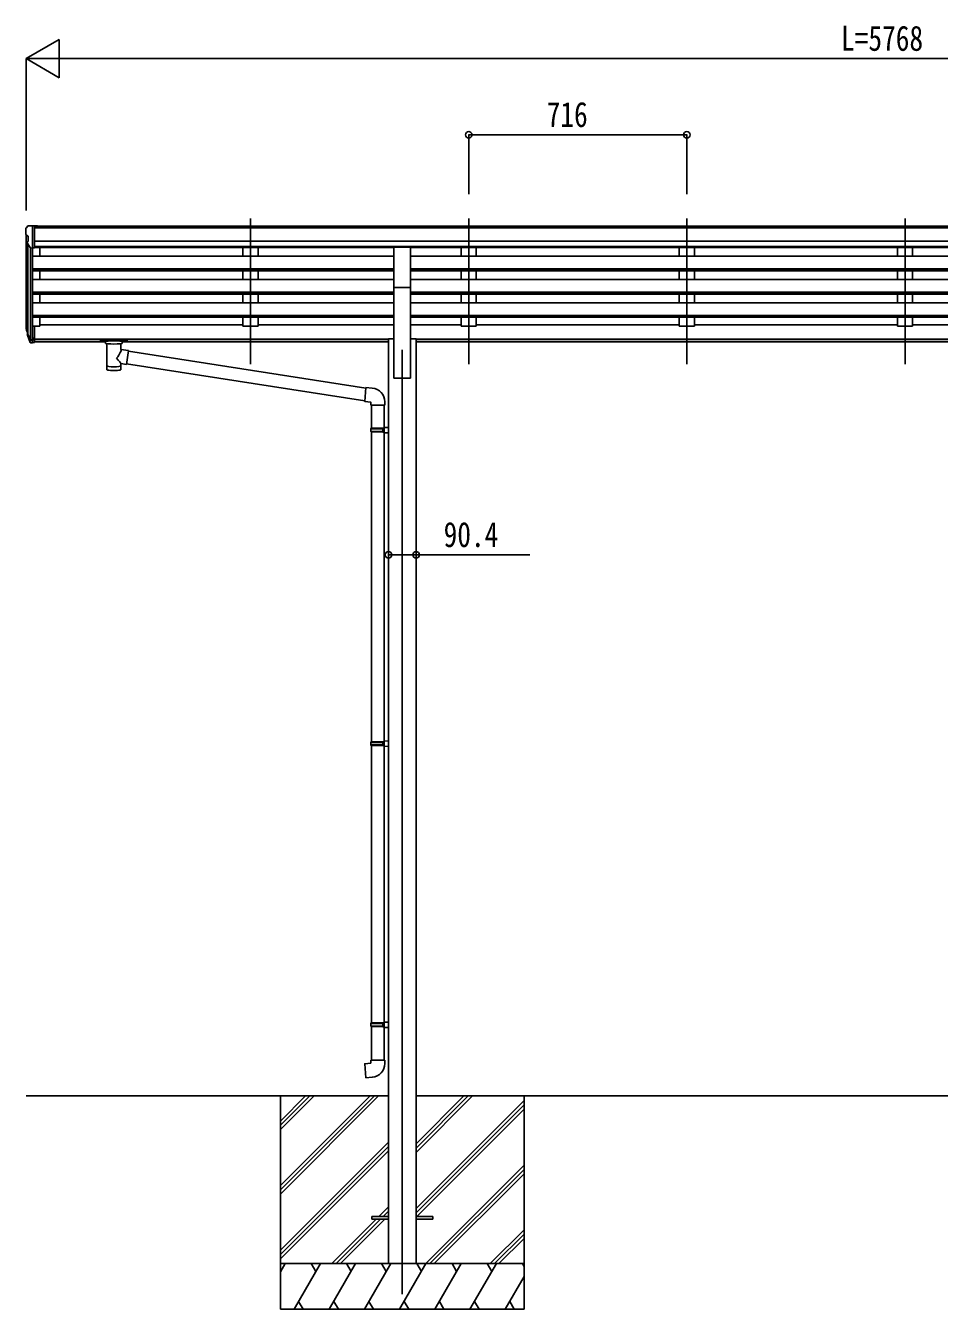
# Model space of a CAD drawing. Units: millimetres, scale not verified. Extents: x -10512 to 10512, y -7425 to 7425.
# Drawn here: x -3275 to -276, y -3841 to 371 of the extents above; entities that cross this region are included whole.
import ezdxf
from ezdxf.enums import TextEntityAlignment as Align

# ---------------------------------------------------------------- set-up
doc = ezdxf.new("R2010")
doc.units = ezdxf.units.MM
doc.header["$LTSCALE"] = 30
for name, color, linetype in [('0-3_YKK_12', 2, 'Continuous'), ('0-4_YKK_13', 4, 'Continuous'), ('0-5_YKK_A1', 4, 'Continuous'), ('0-6_YKK_D', 6, 'Continuous')]:
    doc.layers.add(name, color=color, linetype=linetype)
doc.styles.add('ＭＳ ゴシック', font='')
doc.styles.get('ＭＳ ゴシック').set_extended_font_data('MS Gothic')

msp = doc.modelspace()

# ---------------------------------------------------------------- linework, layer by layer
at = {"layer": '0-3_YKK_12'}
for p, q in [((-2536.92, -261.34), (-2536.92, -738.86)), ((-2536.92, -261.34), (-2536.92, -738.86)), ((-1820.92, -261.34), (-1820.92, -738.86)), ((-1820.92, -261.34), (-1820.92, -738.86)), ((-1104.92, -261.34), (-1104.92, -738.86)), ((-1104.92, -261.34), (-1104.92, -738.86)), ((-388.92, -261.34), (-388.92, -738.86)), ((-388.92, -261.34), (-388.92, -738.86)), ((-2038.92, -692.18), (-2038.92, -3790.75))]:
    msp.add_line(p, q, dxfattribs=at)
at = {"layer": '0-4_YKK_13'}
for p, q in [((-3274.92, -294.68), (-3274.92, -295.31)), ((-3268.01, -285.88), (-3272.08, -291.69)), ((-3264.92, -285.31), (-3267.25, -285.45)), ((-3264.92, -285.31), (-3246.42, -285.31)), ((-3252.92, -358.3), (-3252.92, -285.31)), ((-3246.42, -285.31), (-3236.42, -285.4)), ((-3246.42, -357.3), (-3246.42, -285.31)), ((-3236.42, -286.91), (-3236.42, -285.4)), ((-3272.39, -316.49), (-3267.07, -319.56)), ((-3266.92, -319.82), (-3266.92, -336.1)), ((-3260.54, -356.48), (-3269.55, -340.89)), ((-3252.92, -358.3), (-3258.13, -357.98)), ((-3246.42, -357.3), (-3252.92, -357.3)), ((-2066.42, -487.74), (-2066.42, -355.94)), ((-2066.42, -355.94), (-2011.42, -355.94)), ((-2011.42, -487.74), (-2011.42, -355.94)), ((-2066.42, -487.74), (-2011.42, -487.74)), ((-3271.83, -628.66), (-3267.95, -636.61)), ((-3271.22, -627.28), (-3267.95, -634.34)), ((-3252.92, -614.47), (-3252.92, -669.24)), ((-3246.42, -614.47), (-3252.92, -614.47)), ((-3246.42, -614.47), (-3246.42, -668.5)), ((-3269.51, -639.93), (-3269.17, -644.34)), ((-3269.17, -644.34), (-3260.36, -667.89)), ((-3268.56, -643.77), (-3260.36, -659.95)), ((-3259.35, -658.82), (-3267.11, -643.42)), ((-3252.92, -659.5), (-3258.05, -659.5)), ((-3252.92, -661.31), (-3257.77, -661.31)), ((-3252.92, -669.24), (-3257.77, -669.24)), ((-3246.42, -654.6), (-3252.92, -654.6)), ((-3246.42, -659.48), (-3252.92, -659.48)), ((-3246.42, -668.5), (-3252.92, -668.5)), ((-3028.92, -659.35), (-3028.92, -665.1)), ((-3028.92, -659.54), (-3028.92, -661.08)), ((-3026.92, -658.68), (-2943.92, -658.68)), ((-3026.92, -660.86), (-2943.92, -660.86)), ((-3026.92, -665.77), (-3012.42, -665.77)), ((-3012.42, -671.41), (-3012.42, -664.86)), ((-3008.32, -672.33), (-3008.34, -757.77)), ((-2962.52, -691.08), (-2962.52, -672.33)), ((-2958.42, -671.41), (-2958.42, -664.86)), ((-2958.42, -665.77), (-2943.92, -665.77)), ((-2941.92, -659.35), (-2941.92, -665.1)), ((-2937.3, -694.98), (-2962.52, -691.07)), ((-2937.3, -694.98), (-2944.32, -740.24)), ((-2158.31, -817.9), (-2937.62, -697)), ((-2962.5, -757.77), (-2962.52, -737.11)), ((-2962.52, -737.42), (-2944.32, -740.24)), ((-2161.98, -859.83), (-2944.05, -738.5)), ((-2137.31, -817.86), (-2158.15, -816.03)), ((-2142.23, -873.6), (-2096.23, -873.6)), ((-2140.12, -873.6), (-2140.12, -949.81)), ((-2098.12, -873.6), (-2098.12, -947.25)), ((-2096.23, -873.6), (-2096.23, -862.68)), ((-2142.12, -951.81), (-2141.12, -949.81)), ((-2142.12, -951.81), (-2098.12, -951.81)), ((-2142.12, -951.81), (-2142.12, -959.81)), ((-2142.12, -959.81), (-2098.12, -959.81)), ((-2142.12, -959.81), (-2141.12, -961.81)), ((-2141.12, -949.81), (-2098.12, -949.81)), ((-2141.12, -961.81), (-2098.12, -961.81)), ((-2140.12, -961.81), (-2140.12, -1978.5)), ((-2102.6, -951.81), (-2103.03, -949.81)), ((-2100.12, -947.31), (-2084.12, -946.84)), ((-2100.12, -949.31), (-2100.12, -947.31)), ((-2100.12, -949.31), (-2098.12, -949.31)), ((-2100.12, -964.31), (-2100.12, -962.31)), ((-2100.12, -964.31), (-2084.12, -964.78)), ((-2098.12, -964.37), (-2098.12, -1975.94)), ((-2084.12, -946.84), (-2084.12, -964.78)), ((-2142.12, -1980.5), (-2141.12, -1978.5)), ((-2141.12, -1978.5), (-2098.12, -1978.5)), ((-2102.6, -1980.5), (-2103.03, -1978.5)), ((-2100.12, -1976), (-2084.12, -1975.53)), ((-2100.12, -1978), (-2100.12, -1976)), ((-2100.12, -1978), (-2098.12, -1978)), ((-2084.12, -1975.53), (-2084.12, -1993.47)), ((-2142.12, -1980.5), (-2098.12, -1980.5)), ((-2142.12, -1980.5), (-2142.12, -1988.5)), ((-2142.12, -1988.5), (-2098.12, -1988.5)), ((-2142.12, -1988.5), (-2141.12, -1990.5)), ((-2141.12, -1990.5), (-2098.12, -1990.5)), ((-2140.12, -1990.5), (-2140.12, -2901.19)), ((-2100.12, -1993), (-2100.12, -1991)), ((-2100.12, -1993), (-2084.12, -1993.47)), ((-2098.12, -1993.06), (-2098.12, -2898.63)), ((-2142.12, -2903.19), (-2141.12, -2901.19)), ((-2142.12, -2903.19), (-2098.12, -2903.19)), ((-2142.12, -2903.19), (-2142.12, -2911.19)), ((-2141.12, -2901.19), (-2098.12, -2901.19)), ((-2102.6, -2903.19), (-2103.03, -2901.19)), ((-2100.12, -2898.69), (-2084.12, -2898.22)), ((-2100.12, -2900.69), (-2100.12, -2898.69)), ((-2100.12, -2900.69), (-2098.12, -2900.69)), ((-2084.12, -2898.22), (-2084.12, -2916.16)), ((-2142.12, -2911.19), (-2098.12, -2911.19)), ((-2142.12, -2911.19), (-2141.12, -2913.19)), ((-2141.12, -2913.19), (-2098.12, -2913.19)), ((-2140.12, -2913.19), (-2140.12, -3023.19)), ((-2100.12, -2915.69), (-2100.12, -2913.69)), ((-2100.12, -2915.69), (-2084.12, -2916.16)), ((-2098.12, -2915.75), (-2098.12, -3023.19)), ((-2142.12, -3023.19), (-2096.12, -3023.19)), ((-2142.12, -3033.19), (-2142.12, -3023.19)), ((-2096.12, -3023.19), (-2096.12, -3034.1)), ((-2138.92, -3536.25), (-2138.92, -3545.25)), ((-2084.12, -3536.25), (-2138.92, -3536.25)), ((-1938.92, -3536.25), (-1993.72, -3536.25)), ((-1938.92, -3536.25), (-1938.92, -3545.25)), ((-2084.12, -3545.25), (-2138.92, -3545.25)), ((-1938.92, -3545.25), (-1993.72, -3545.25))]:
    msp.add_line(p, q, dxfattribs=at)
for points in [[(-3028.92, -659.35), (-3028.88, -659.15), (-3028.8, -659.01), (-3028.7, -658.92), (-3028.6, -658.86), (-3028.48, -658.81), (-3028.19, -658.75), (-3027.7, -658.7), (-3027.15, -658.68), (-3026.92, -658.68)], [(-3028.92, -665.1), (-3028.88, -665.3), (-3028.8, -665.44), (-3028.7, -665.53), (-3028.6, -665.59), (-3028.48, -665.64), (-3028.19, -665.7), (-3027.7, -665.74), (-3027.15, -665.77), (-3026.92, -665.77)], [(-2943.92, -658.68), (-2943.57, -658.69), (-2943.04, -658.71), (-2942.59, -658.76), (-2942.28, -658.84), (-2942.12, -658.94), (-2942, -659.08), (-2941.93, -659.26), (-2941.92, -659.35)], [(-2943.92, -665.77), (-2943.57, -665.76), (-2943.04, -665.74), (-2942.59, -665.69), (-2942.28, -665.61), (-2942.12, -665.51), (-2942, -665.37), (-2941.93, -665.19), (-2941.92, -665.1)], [(-2158.15, -816.03), (-2162.15, -861.86), (-2142.23, -863.6), (-2142.23, -873.6)], [(-2102.6, -951.81), (-2102.6, -959.81), (-2103.03, -961.81)], [(-2100.12, -962.31), (-2098.12, -962.31), (-2098.12, -949.31)], [(-2100.12, -1991), (-2098.12, -1991), (-2098.12, -1978)], [(-2102.6, -1980.5), (-2102.6, -1988.5), (-2103.03, -1990.5)], [(-2102.6, -2903.19), (-2102.6, -2911.19), (-2103.03, -2913.19)], [(-2100.12, -2913.69), (-2098.12, -2913.69), (-2098.12, -2900.69)], [(-2137.2, -3078.93), (-2158.04, -3080.76), (-2162.04, -3034.93), (-2142.12, -3033.19)]]:
    msp.add_lwpolyline(points, dxfattribs=at)
for centre, radius, start, end in [((-3271.92, -294.68), 3, 93, 180), ((-3267.19, -286.45), 1, 93.5, 145), ((-3072.92, -295.31), 202, 180, 184.94904), ((-3268.02, -312.12), 6.18, 185.7035, 224.99897), ((-3266.95, -339.39), 3, 94.7167, 210), ((-3267.22, -336.1), 0.3, 274.7167, 0), ((-3267.22, -319.82), 0.3, 0, 60), ((-3257.95, -354.98), 3, 210, 266.5), ((-3243.74, -619.54), 29.53, 186.50806, 197.98144), ((-3242.33, -617.78), 30.41, 187.1552, 198.19734), ((-2141.23, -862.68), 45, 0, 85), ((-2141.12, -3034.1), 45, 275, 0)]:
    msp.add_arc(centre, radius, start, end, dxfattribs=at)
for centre, major_axis, ratio, start_param, end_param in [((-3184.27, -619.97), (-89.06, 1.43), 0.57596, 6.1962358, 6.3678173), ((-3185.06, -613.3), (87.93, 4.42), 0.541684, 3.0659337, 3.2228513), ((-3268.21, -639.93), (1.3, 0), 0.90356, 1.3700892, 3.347195), ((-3182.29, -623.74), (-89.07, 0), 0.90356, 0.2056023, 0.2515348), ((-3183, -619.88), (-88.05, 0), 0.90356, 0.2662965, 0.3003836), ((-3257.77, -658.6), (-3, 0), 0.90356, 0.5235988, 1.5707963), ((-3257.77, -666.53), (3, 0), 0.90356, 3.6651914, 4.712389), ((-3258.05, -658.14), (-1.5, 0), 0.90356, 0.5235988, 1.5707963), ((-3026.92, -661.08), (2, 0), 0.109601, 1.5707963, 3.1415927), ((-2985.42, -671.33), (27.06, 0), 0.069685, 3.1415927, 6.2831853), ((-2985.42, -664.86), (27, 0), 0.070066, 6.2831853, 9.424778), ((-2974.42, -668.85), (16, 0), 0.361356, 6.2636979, 6.2831853), ((-2943.92, -661.08), (2, 0), 0.109601, 0, 1.5707963), ((-2985.42, -717.61), (-22.81, -26.62), 0.234429, 1.6855472, 3.1268519), ((-2985.42, -757.77), (22.92, 0), 0.101955, 3.1415499, 6.2833984), ((-2985.42, -745.33), (22.91, 0), 0.122865, 3.1415927, 6.2831853), ((-2982.87, -714.97), (20.32, -22.25), 0.045535, 0.0389954, 1.3075346)]:
    msp.add_ellipse(centre, major_axis=major_axis, ratio=ratio, start_param=start_param, end_param=end_param, dxfattribs=at)
at = {"layer": '0-5_YKK_A1'}
for p, q in [((2468.58, -286.91), (-3246.42, -286.91)), ((2468.58, -292.13), (-3246.42, -292.13)), ((-3272.92, -315.89), (-3272.92, -614.1)), ((2468.58, -335.66), (-3246.42, -335.66)), ((-3267.95, -343.66), (-3267.95, -640.81)), ((-3258.92, -357.82), (-3258.93, -659.25)), ((-3252.92, -358.3), (-3252.92, -614.47)), ((2468.58, -353.51), (-3246.42, -353.51)), ((-2066.42, -356.76), (-3246.42, -356.76)), ((-3227.92, -356.76), (-3227.92, -385.11)), ((-2561.92, -356.76), (-2561.92, -385.11)), ((-2511.92, -356.76), (-2511.92, -385.11)), ((1233.58, -356.76), (-2011.42, -356.76)), ((-1845.92, -356.76), (-1845.92, -385.11)), ((-1795.92, -356.76), (-1795.92, -385.11)), ((-1129.92, -356.76), (-1129.92, -385.11)), ((-1079.92, -356.76), (-1079.92, -385.11)), ((-413.92, -356.76), (-413.92, -385.11)), ((-363.92, -356.76), (-363.92, -385.11)), ((-3252.92, -385.11), (-2066.42, -385.11)), ((1233.58, -385.11), (-2011.42, -385.11)), ((-3252.92, -426.99), (-2066.42, -426.99)), ((-3252.92, -428.48), (-2066.42, -428.48)), ((-3252.92, -432.8), (-2066.42, -432.8)), ((-3252.92, -461.55), (-2066.42, -461.55)), ((-3227.92, -432.8), (-3227.92, -461.55)), ((-2561.92, -432.8), (-2561.92, -461.55)), ((-2511.92, -432.8), (-2511.92, -461.55)), ((1233.58, -426.99), (-2011.42, -426.99)), ((1233.58, -428.48), (-2011.42, -428.48)), ((1233.58, -432.8), (-2011.42, -432.8)), ((1233.58, -461.55), (-2011.42, -461.55)), ((-1845.92, -432.8), (-1845.92, -461.55)), ((-1795.92, -432.8), (-1795.92, -461.55)), ((-1129.92, -432.8), (-1129.92, -461.55)), ((-1079.92, -432.8), (-1079.92, -461.55)), ((-413.92, -432.8), (-413.92, -461.55)), ((-363.92, -432.8), (-363.92, -461.55)), ((-3252.92, -503.42), (-2066.42, -503.42)), ((-3252.92, -504.92), (-2066.42, -504.92)), ((-2066.42, -487.74), (-2066.42, -785.75)), ((-2011.42, -487.74), (-2011.42, -785.75)), ((1233.58, -503.42), (-2011.42, -503.42)), ((1233.58, -504.92), (-2011.42, -504.92)), ((-3252.92, -509.24), (-2066.42, -509.24)), ((-3252.92, -537.98), (-2066.42, -537.98)), ((-3227.92, -537.98), (-3227.92, -509.24)), ((-2561.92, -509.24), (-2561.92, -537.98)), ((-2511.92, -509.24), (-2511.92, -537.98)), ((1233.58, -509.24), (-2011.42, -509.24)), ((1233.58, -537.98), (-2011.42, -537.98)), ((-1845.92, -509.24), (-1845.92, -537.98)), ((-1795.92, -509.24), (-1795.92, -537.98)), ((-1129.92, -509.24), (-1129.92, -537.98)), ((-1079.92, -509.24), (-1079.92, -537.98)), ((-413.92, -509.24), (-413.92, -537.98)), ((-363.92, -509.24), (-363.92, -537.98)), ((-3252.92, -579.86), (-2066.42, -579.86)), ((-3252.92, -581.36), (-2066.42, -581.36)), ((-3252.92, -585.67), (-2066.42, -585.67)), ((-3227.92, -585.67), (-3227.92, -615.1)), ((-2561.92, -585.67), (-2561.92, -615.1)), ((-2511.92, -585.67), (-2511.92, -615.1)), ((1233.58, -579.86), (-2011.42, -579.86)), ((1233.58, -581.36), (-2011.42, -581.36)), ((1233.58, -585.67), (-2011.42, -585.67)), ((-1845.92, -585.67), (-1845.92, -615.1)), ((-1795.92, -585.67), (-1795.92, -615.1)), ((-1129.92, -585.67), (-1129.92, -615.1)), ((-1079.92, -585.67), (-1079.92, -615.1)), ((-413.92, -585.67), (-413.92, -615.1)), ((-363.92, -585.67), (-363.92, -615.1)), ((-3227.92, -615.1), (-3246.42, -615.1)), ((-3227.92, -610.16), (-2561.92, -610.16)), ((-2511.92, -615.1), (-2561.92, -615.1)), ((-2511.92, -610.16), (-2066.42, -610.16)), ((-1845.92, -610.16), (-2011.42, -610.16)), ((-1795.92, -615.1), (-1845.92, -615.1)), ((-1129.92, -610.16), (-1795.92, -610.16)), ((-1079.92, -615.1), (-1129.92, -615.1)), ((-413.92, -610.16), (-1079.92, -610.16)), ((-363.92, -615.1), (-413.92, -615.1)), ((302.08, -610.16), (-363.92, -610.16)), ((-3246.42, -657.17), (-2084.12, -657.17)), ((-3246.42, -658.57), (-2084.12, -658.57)), ((-3012.42, -666.26), (-3246.42, -666.26)), ((-2084.12, -666.26), (-2958.42, -666.26)), ((-2084.12, -656.75), (-2084.12, -3690.75)), ((-2084.12, -656.75), (-2066.42, -656.75)), ((-1993.72, -656.75), (-2011.42, -656.75)), ((-1993.72, -656.75), (-1993.72, -3690.75)), ((1215.88, -657.17), (-1993.72, -657.17)), ((1215.88, -658.57), (-1993.72, -658.57)), ((1215.88, -666.26), (-1993.72, -666.26)), ((-2066.42, -785.75), (-2011.42, -785.75)), ((-3272.92, -3140.75), (-2084.12, -3140.75)), ((-2438.92, -3140.75), (-2438.92, -3840.74)), ((-2438.92, -3434.92), (-2144.74, -3140.75)), ((-2438.92, -3449.06), (-2130.6, -3140.75)), ((-2438.92, -3463.21), (-2116.46, -3140.75)), ((-2438.92, -3251.08), (-2328.59, -3140.75)), ((-2438.92, -3236.93), (-2342.73, -3140.75)), ((-2438.92, -3222.79), (-2356.87, -3140.75)), ((-1993.72, -3140.75), (1215.88, -3140.75)), ((-1993.72, -3326.38), (-1808.09, -3140.75)), ((-1993.72, -3312.23), (-1822.23, -3140.75)), ((-1993.72, -3298.09), (-1836.37, -3140.75)), ((-1993.72, -3510.22), (-1638.92, -3155.42)), ((-1638.92, -3140.75), (-1638.92, -3840.74)), ((-1993.72, -3524.36), (-1638.92, -3169.57)), ((-1991.46, -3536.25), (-1638.92, -3183.71)), ((-2438.92, -3647.05), (-2084.12, -3292.26)), ((-2438.92, -3661.2), (-2084.12, -3306.4)), ((-2438.92, -3675.34), (-2084.12, -3320.54)), ((-1962.11, -3690.74), (-1638.92, -3367.56)), ((-1947.97, -3690.74), (-1638.92, -3381.7)), ((-1933.83, -3690.74), (-1638.92, -3395.84)), ((-2115.98, -3536.25), (-2084.12, -3504.39)), ((-2101.84, -3536.25), (-2084.12, -3518.53)), ((-2087.69, -3536.25), (-2084.12, -3532.67)), ((-2270.48, -3690.74), (-2124.98, -3545.25)), ((-2256.34, -3690.74), (-2110.84, -3545.25)), ((-2242.19, -3690.74), (-2096.69, -3545.25)), ((-1749.98, -3690.74), (-1638.92, -3579.69)), ((-1735.84, -3690.74), (-1638.92, -3593.83)), ((-1721.69, -3690.74), (-1638.92, -3607.97)), ((-1638.92, -3690.74), (-2438.92, -3690.74)), ((-2438.92, -3718.25), (-2423.04, -3690.74)), ((-2394.17, -3840.74), (-2307.57, -3690.74)), ((-2322.57, -3716.73), (-2337.57, -3690.74)), ((-2278.7, -3840.74), (-2192.1, -3690.74)), ((-2207.1, -3716.73), (-2222.1, -3690.74)), ((-2163.23, -3840.74), (-2076.63, -3690.74)), ((-2091.63, -3716.73), (-2106.63, -3690.74)), ((-2047.76, -3840.74), (-1961.16, -3690.74)), ((-1976.16, -3716.73), (-1991.16, -3690.74)), ((-1932.29, -3840.74), (-1845.69, -3690.74)), ((-1860.69, -3716.73), (-1875.69, -3690.74)), ((-1816.82, -3840.74), (-1730.22, -3690.74)), ((-1760.22, -3690.74), (-1745.22, -3716.73)), ((-1644.75, -3690.74), (-1638.92, -3700.84)), ((-1701.35, -3840.74), (-1638.92, -3732.61)), ((-2379.18, -3814.77), (-2364.18, -3840.74)), ((-2263.71, -3814.77), (-2248.71, -3840.74)), ((-2148.23, -3814.76), (-2133.23, -3840.74)), ((-2032.76, -3814.76), (-2017.77, -3840.74)), ((-1917.29, -3814.76), (-1902.3, -3840.74)), ((-1801.82, -3814.77), (-1786.83, -3840.74)), ((-1686.36, -3814.77), (-1671.36, -3840.74)), ((-2438.92, -3840.74), (-1638.92, -3840.74))]:
    msp.add_line(p, q, dxfattribs=at)
at = {"layer": '0-6_YKK_D'}
for p, q in [((-3272.92, 263.09), (-3164.67, 325.59)), ((-3164.67, 200.59), (-3164.67, 325.59)), ((-3272.92, -235.31), (-3272.92, 264.09)), ((-3272.92, 263.09), (-3164.67, 200.59)), ((-3272.92, 263.09), (-3056.41, 263.09)), ((-3147.92, 263.09), (2370.08, 263.09)), ((-1820.92, -181.3), (-1820.92, 14.09)), ((-1820.92, 13.09), (-1104.92, 13.09)), ((-1104.92, -181.3), (-1104.92, 14.09)), ((-2084.12, -1382.1), (-2084.12, -1364.3)), ((-1993.72, -1382.97), (-1993.72, -1364.3))]:
    msp.add_line(p, q, dxfattribs=at)
msp.add_lwpolyline([(-2084.12, -1365.3), (-1993.72, -1365.3), (-1620.22, -1365.3)], dxfattribs=at)
for centre in [(-1820.92, 13.09), (-1104.92, 13.09), (-2084.12, -1365.3), (-1993.72, -1365.3)]:
    msp.add_circle(centre, 10.62, dxfattribs=at)

# ---------------------------------------------------------------- texts
at = {"layer": '0-6_YKK_D', "style": 'ＭＳ ゴシック', "width": 0.8}
for s, p in [('L=5768', (-598.92, 264.09)), ('716', (-1564.92, 14.09)), ('90.4', (-1903.22, -1364.3))]:
    msp.add_text(s, height=82.48, dxfattribs=at).set_placement(p, align=Align.BOTTOM_LEFT)

doc.saveas('drawing.dxf')
